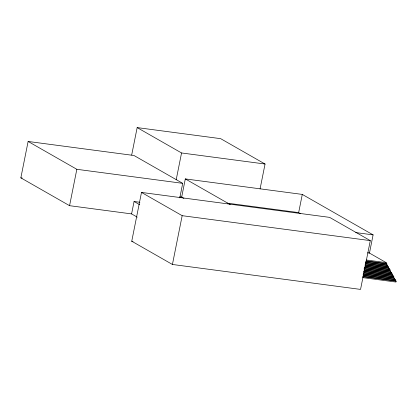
<?xml version="1.0" encoding="UTF-8"?>
<svg xmlns="http://www.w3.org/2000/svg" width="417" height="417" viewBox="0 0 417 417"><rect width="100%" height="100%" fill="white"/><g stroke="black" fill="none" stroke-linecap="round" stroke-linejoin="round"><path stroke-width="0.63" d="M137.24 217.142L131.59 213.911L69.566 205.685L20.85 177.85L28.121 141.462L133.982 155.499L182.698 183.339L179.8 197.851M69.566 205.685L76.837 169.302L28.121 141.462M131.678 155.041L137.162 127.592L220.661 138.663L265.05 164.027L260.078 188.922M131.59 213.911L134.065 201.505L139.867 202.276M131.746 241.219L141.493 192.43L329.618 217.372L370.301 240.619L360.549 289.408L172.424 264.467L131.746 241.219L133.023 241.391M176.193 179.769L181.551 152.961L137.162 127.592M367.533 252.817L369.462 253.072L373.1 234.88L302.294 194.416L185.31 178.909L181.676 197.1L183.923 198.383M172.424 264.467L182.172 215.678L141.493 192.43M300.344 213.572L298.655 212.607L302.294 194.416M362.592 277.618L395.973 282.043L396.15 281.157L395.207 280.615L395.384 279.729L394.44 279.192L394.618 278.306L393.679 277.769L393.856 276.883L392.913 276.346L393.09 275.46L392.147 274.918L392.324 274.032L391.381 273.495L391.558 272.609L390.614 272.072L390.792 271.186L389.853 270.649L390.031 269.763L389.087 269.22L389.264 268.334L388.321 267.797L388.498 266.911L387.555 266.374L387.732 265.488L386.788 264.946L386.966 264.06L386.027 263.523L386.205 262.637L368.951 252.78M181.551 152.961L265.05 164.027M76.837 169.302L182.698 183.339M179.717 196.84L182.286 197.178M227.291 203.147L298.655 212.607M20.85 177.85L22.143 178.017M355.743 232.577L373.1 234.88M182.172 215.678L370.301 240.619M366.303 260L386.205 262.637M366.126 260.886L386.027 263.523M365.782 261.256L386.966 264.06M365.605 262.142L386.788 264.946M365.266 262.507L387.732 265.488M365.73 263.481L387.555 266.374M365.386 263.846L388.498 266.911M365.209 264.732L388.321 267.797M364.87 265.103L389.264 268.334M365.334 266.072L389.087 269.22M364.99 266.442L390.031 269.763M364.818 267.328L389.853 270.649M364.474 267.693L390.792 271.186M364.938 268.668L390.614 272.072M363.952 268.949L391.558 272.609M364.422 269.919L391.381 273.495M364.077 270.289L392.324 274.032M363.9 271.175L392.147 274.918M363.561 271.545L393.09 275.46M364.025 272.515L392.913 276.346M363.681 272.88L393.856 276.883M363.504 273.766L393.679 277.769M363.165 274.136L394.618 278.306M362.988 275.022L394.44 279.192M363.285 275.475L395.384 279.729M363.108 276.362L395.207 280.615M362.769 276.732L396.15 281.157M185.31 178.909L230.267 204.596M134.065 201.505L139.721 204.737"/></g></svg>
